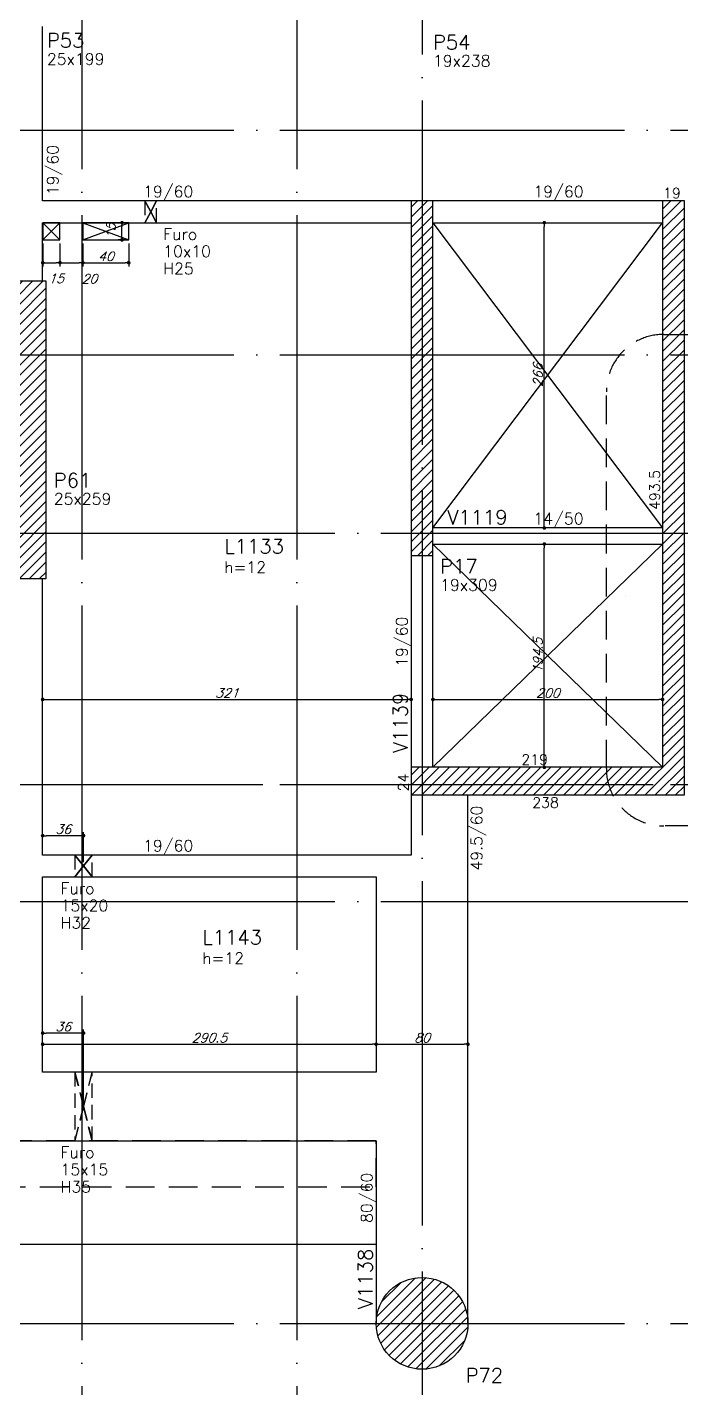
# Model space of a CAD drawing. Extents: x -4723 to 4922, y -2048 to 2452.
# Drawn here: x -553 to 16, y -541 to 645 of the extents above; entities that cross this region are included whole.
import ezdxf
from ezdxf.enums import TextEntityAlignment as Align

# ---------------------------------------------------------------- set-up
doc = ezdxf.new("R2010")
doc.units = 0
doc.header["$LTSCALE"] = 50
doc.header["$MEASUREMENT"] = 0
for name, pattern in [('DASHED', [0.75, 0.5, -0.25]), ('EIXO', [6.8, 6, -0.4, 0, -0.4]), ('HIDDEN', [0.375, 0.25, -0.125])]:
    doc.linetypes.add(name, pattern=pattern)
doc.layers.get('0').update_dxf_attribs({"linetype": 'CONTINUOUS'})
doc.layers.get('DEFPOINTS').update_dxf_attribs({"linetype": 'CONTINUOUS'})
for name, color, linetype in [('242', 3, 'CONTINUOUS'), ('71', 6, 'CONTINUOUS'), ('F-AUX-RED', 1, 'CONTINUOUS'), ('F-COTAS', 106, 'CONTINUOUS'), ('F-COTAS-FUROS', 50, 'CONTINUOUS'), ('F-EIXO', 12, 'EIXO'), ('F-FURO-PAREDE', 2, 'HIDDEN'), ('F-FURO-PAREDE-TEXTOS', 2, 'CONTINUOUS'), ('F-LAJES', 3, 'CONTINUOUS'), ('F-LAJES-DIM', 2, 'CONTINUOUS'), ('F-LAJES-NOME', 4, 'CONTINUOUS'), ('F-PILARES-DIM', 172, 'CONTINUOUS'), ('F-PILARES-HACH', 174, 'CONTINUOUS'), ('F-PILARES-NOME', 170, 'CONTINUOUS'), ('F-PILARES-S', 170, 'CONTINUOUS'), ('F-TEXTO', 6, 'CONTINUOUS'), ('F-VIGAS', 3, 'CONTINUOUS'), ('F-VIGAS-DIM', 2, 'CONTINUOUS'), ('F-VIGAS-NOME', 4, 'CONTINUOUS'), ('F-VÃO', 1, 'CONTINUOUS')]:
    doc.layers.add(name, color=color, linetype=linetype)
doc.styles.add('CP-TEXT-INCL', font='simplex.shx', dxfattribs={"oblique": 20})
doc.styles.add('MCP', font='simplex.shx')
doc.styles.add('ROMANS', font='simplex.shx')
doc.dimstyles.new('CP-COTAS-50', dxfattribs={"dimscale": 0.64, "dimtxt": 12.5, "dimasz": 5, "dimexe": 5, "dimexo": 5, "dimgap": 2.5, "dimtad": 1, "dimdec": 1, "dimdsep": 46, "dimtxsty": 'CP-TEXT-INCL', "dimblk1": 'DOT', "dimblk2": 'DOT', "dimsah": 1, "dimcen": 9, "dimclrd": 256, "dimclre": 256, "dimclrt": 256, "dimadec": 0, "dimazin": 0, "dimtfac": 1, "dimtdec": 1, "dimtmove": 2, "dimatfit": 3, "dimldrblk": 'DOT', "dimfxl": 0, "dimtolj": 1, "dimarcsym": 0})

# ---------------------------------------------------------------- blocks, each defined once
blk = doc.blocks.new('_DOT')
at = {"color": 0, "linetype": 'ByBlock'}
blk.add_line((-0.5, 0), (-1, 0), dxfattribs=at)
at = {"color": 0, "linetype": 'ByBlock', "const_width": 0.5}
blk.add_lwpolyline([(-0.25, 0, 1), (0.25, 0, 1)], format="xyb", close=True, dxfattribs=at)
blk = doc.blocks.new('*D43')
at = {"layer": 'DEFPOINTS', "color": 0, "linetype": 'Continuous', "transparency": 16777216}
for p in [(-103, 194.5), (-103, 194.5), (-103, 0)]:
    blk.add_point(p, dxfattribs=at)
at = {"layer": 'F-COTAS', "linetype": 'Continuous', "lineweight": -2, "transparency": 16777216}
blk.add_line((-103, 3.2), (-103, 191.3), dxfattribs=at)
at = {"layer": 'F-COTAS', "linetype": 'Continuous', "lineweight": -2, "transparency": 16777216, "xscale": 3.2, "yscale": 3.2, "zscale": 3.2}
for p, rotation in [((-103, 194.5), 90), ((-103, 0), 270)]:
    blk.add_blockref('_DOT', p, dxfattribs=dict(at, rotation=rotation))
at = {"layer": 'F-COTAS', "linetype": 'Continuous', "transparency": 16777216, "insert": (-108.6, 97.3), "char_height": 8, "attachment_point": 5, "rotation": 90, "style": 'CP-TEXT-INCL'}
blk.add_mtext('\\A1;194.5', dxfattribs=at)
blk = doc.blocks.new('*D44')
at = {"layer": 'DEFPOINTS', "color": 0, "linetype": 'Continuous', "transparency": 16777216}
for p in [(-103, 474.5), (-103, 474.5), (-103, 208.5)]:
    blk.add_point(p, dxfattribs=at)
at = {"layer": 'F-COTAS', "linetype": 'Continuous', "lineweight": -2, "transparency": 16777216}
blk.add_line((-103, 211.7), (-103, 471.3), dxfattribs=at)
at = {"layer": 'F-COTAS', "linetype": 'Continuous', "lineweight": -2, "transparency": 16777216, "xscale": 3.2, "yscale": 3.2, "zscale": 3.2}
for p, rotation in [((-103, 474.5), 90), ((-103, 208.5), 270)]:
    blk.add_blockref('_DOT', p, dxfattribs=dict(at, rotation=rotation))
at = {"layer": 'F-COTAS', "linetype": 'Continuous', "transparency": 16777216, "insert": (-108.6, 341.5), "char_height": 8, "attachment_point": 5, "rotation": 90, "style": 'CP-TEXT-INCL'}
blk.add_mtext('\\A1;266', dxfattribs=at)
blk = doc.blocks.new('*D106')
at = {"layer": 'DEFPOINTS', "color": 0, "linetype": 'Continuous', "transparency": 16777216}
for p in [(-540, -241.3), (-249.5, -241.3), (-249.5, -241.3)]:
    blk.add_point(p, dxfattribs=at)
at = {"layer": 'F-COTAS', "linetype": 'Continuous', "lineweight": -2, "transparency": 16777216}
blk.add_line((-536.8, -241.3), (-252.7, -241.3), dxfattribs=at)
at = {"layer": 'F-COTAS', "linetype": 'Continuous', "lineweight": -2, "transparency": 16777216, "xscale": 3.2, "yscale": 3.2, "zscale": 3.2, "rotation": 180}
blk.add_blockref('_DOT', (-540, -241.3), dxfattribs=at)
at = {"layer": 'F-COTAS', "linetype": 'Continuous', "lineweight": -2, "transparency": 16777216, "xscale": 3.2, "yscale": 3.2, "zscale": 3.2}
blk.add_blockref('_DOT', (-249.5, -241.3), dxfattribs=at)
at = {"layer": 'F-COTAS', "linetype": 'Continuous', "transparency": 16777216, "insert": (-394.8, -235.7), "char_height": 8, "attachment_point": 5, "style": 'CP-TEXT-INCL'}
blk.add_mtext('\\A1;290.5', dxfattribs=at)
blk = doc.blocks.new('*D107')
at = {"layer": 'DEFPOINTS', "color": 0, "linetype": 'Continuous', "transparency": 16777216}
for p in [(-249.5, -241.3), (-169.5, -241.3), (-169.5, -241.3)]:
    blk.add_point(p, dxfattribs=at)
at = {"layer": 'F-COTAS', "linetype": 'Continuous', "lineweight": -2, "transparency": 16777216}
blk.add_line((-246.3, -241.3), (-172.7, -241.3), dxfattribs=at)
at = {"layer": 'F-COTAS', "linetype": 'Continuous', "lineweight": -2, "transparency": 16777216, "xscale": 3.2, "yscale": 3.2, "zscale": 3.2, "rotation": 180}
blk.add_blockref('_DOT', (-249.5, -241.3), dxfattribs=at)
at = {"layer": 'F-COTAS', "linetype": 'Continuous', "lineweight": -2, "transparency": 16777216, "xscale": 3.2, "yscale": 3.2, "zscale": 3.2}
blk.add_blockref('_DOT', (-169.5, -241.3), dxfattribs=at)
at = {"layer": 'F-COTAS', "linetype": 'Continuous', "transparency": 16777216, "insert": (-209.5, -235.7), "char_height": 8, "attachment_point": 5, "style": 'CP-TEXT-INCL'}
blk.add_mtext('\\A1;80', dxfattribs=at)
blk = doc.blocks.new('*D116')
at = {"layer": 'DEFPOINTS', "color": 0, "linetype": 'Continuous', "transparency": 16777216}
for p in [(-540, 59.1), (-219, 59.1), (-219, 59.1)]:
    blk.add_point(p, dxfattribs=at)
at = {"layer": 'F-COTAS', "linetype": 'Continuous', "lineweight": -2, "transparency": 16777216}
blk.add_line((-536.8, 59.1), (-222.2, 59.1), dxfattribs=at)
at = {"layer": 'F-COTAS', "linetype": 'Continuous', "lineweight": -2, "transparency": 16777216, "xscale": 3.2, "yscale": 3.2, "zscale": 3.2, "rotation": 180}
blk.add_blockref('_DOT', (-540, 59.1), dxfattribs=at)
at = {"layer": 'F-COTAS', "linetype": 'Continuous', "lineweight": -2, "transparency": 16777216, "xscale": 3.2, "yscale": 3.2, "zscale": 3.2}
blk.add_blockref('_DOT', (-219, 59.1), dxfattribs=at)
at = {"layer": 'F-COTAS', "linetype": 'Continuous', "transparency": 16777216, "insert": (-379.5, 64.7), "char_height": 8, "attachment_point": 5, "style": 'CP-TEXT-INCL'}
blk.add_mtext('\\A1;321', dxfattribs=at)
blk = doc.blocks.new('*D117')
at = {"layer": 'DEFPOINTS', "color": 0, "linetype": 'Continuous', "transparency": 16777216}
for p in [(-200, 59.1), (0, 59.1), (0, 59.1)]:
    blk.add_point(p, dxfattribs=at)
at = {"layer": 'F-COTAS', "linetype": 'Continuous', "lineweight": -2, "transparency": 16777216}
blk.add_line((-196.8, 59.1), (-3.2, 59.1), dxfattribs=at)
at = {"layer": 'F-COTAS', "linetype": 'Continuous', "lineweight": -2, "transparency": 16777216, "xscale": 3.2, "yscale": 3.2, "zscale": 3.2, "rotation": 180}
blk.add_blockref('_DOT', (-200, 59.1), dxfattribs=at)
at = {"layer": 'F-COTAS', "linetype": 'Continuous', "lineweight": -2, "transparency": 16777216, "xscale": 3.2, "yscale": 3.2, "zscale": 3.2}
blk.add_blockref('_DOT', (0, 59.1), dxfattribs=at)
at = {"layer": 'F-COTAS', "linetype": 'Continuous', "transparency": 16777216, "insert": (-100, 64.7), "char_height": 8, "attachment_point": 5, "style": 'CP-TEXT-INCL'}
blk.add_mtext('\\A1;200', dxfattribs=at)
blk = doc.blocks.new('*U151')
at = {"layer": 'F-EIXO'}
blk.add_line((0, 0), (7285, 0), dxfattribs=at)
at = {"layer": 'F-TEXTO', "style": 'ROMANS'}
blk.add_attdef('EIXO', text='', height=17.5, dxfattribs=at).set_placement((-28.2072, 0), align=Align.MIDDLE_CENTER)
blk = doc.blocks.new('*U153')
at = {"layer": 'F-EIXO'}
blk.add_line((0, 0), (7285, 0), dxfattribs=at)
at = {"layer": 'F-TEXTO', "style": 'ROMANS'}
blk.add_attdef('EIXO', text='', height=17.5, dxfattribs=at).set_placement((-28.2072, 0), align=Align.MIDDLE_CENTER)
blk = doc.blocks.new('*U154')
at = {"layer": 'F-EIXO'}
blk.add_line((0, 0), (7197, 0), dxfattribs=at)
at = {"layer": 'F-TEXTO', "style": 'ROMANS'}
blk.add_attdef('EIXO', text='', height=17.5, dxfattribs=at).set_placement((-28.2072, 0), align=Align.MIDDLE_CENTER)
blk = doc.blocks.new('*U163')
at = {"layer": 'F-EIXO'}
blk.add_line((0, 0), (0, -2655), dxfattribs=at)
at = {"layer": 'F-TEXTO', "style": 'ROMANS'}
blk.add_attdef('EIXO', text='', height=17.5, rotation=360, dxfattribs=at).set_placement((0, 28.2), align=Align.MIDDLE_CENTER)
blk = doc.blocks.new('*U166')
at = {"layer": 'F-EIXO'}
blk.add_line((0, 0), (0, -2655), dxfattribs=at)
at = {"layer": 'F-TEXTO', "style": 'ROMANS'}
blk.add_attdef('EIXO', text='', height=17.5, rotation=360, dxfattribs=at).set_placement((0, 28.2), align=Align.MIDDLE_CENTER)
blk = doc.blocks.new('*U167')
at = {"layer": 'F-EIXO'}
blk.add_line((0, 0), (0, -2755), dxfattribs=at)
at = {"layer": 'F-TEXTO', "style": 'ROMANS'}
blk.add_attdef('EIXO', text='', height=17.5, rotation=360, dxfattribs=at).set_placement((0, 28.2072), align=Align.MIDDLE_CENTER)
blk = doc.blocks.new('*U172')
at = {"layer": 'F-EIXO'}
blk.add_line((0, 0), (7285, 0), dxfattribs=at)
at = {"layer": 'F-TEXTO', "style": 'ROMANS'}
blk.add_attdef('EIXO', text='', height=17.5, dxfattribs=at).set_placement((-28.2072, 0), align=Align.MIDDLE_CENTER)
blk = doc.blocks.new('*U174')
at = {"layer": 'F-EIXO'}
blk.add_line((0, 0), (7285, 0), dxfattribs=at)
at = {"layer": 'F-TEXTO', "style": 'ROMANS'}
blk.add_attdef('EIXO', text='', height=17.5, dxfattribs=at).set_placement((-28.2072, 0), align=Align.MIDDLE_CENTER)
blk = doc.blocks.new('*U168')
at = {"layer": 'F-EIXO'}
blk.add_line((0, 0), (7285, 0), dxfattribs=at)
at = {"layer": 'F-TEXTO', "style": 'ROMANS'}
blk.add_attdef('EIXO', text='', height=17.5, dxfattribs=at).set_placement((-28.2072, 0), align=Align.MIDDLE_CENTER)
blk = doc.blocks.new('*U181')
at = {"layer": 'F-EIXO'}
blk.add_line((0, 0), (7197, 0), dxfattribs=at)
at = {"layer": 'F-TEXTO', "style": 'ROMANS'}
blk.add_attdef('EIXO', text='', height=17.5, dxfattribs=at).set_placement((-28.2072, 0), align=Align.MIDDLE_CENTER)
blk = doc.blocks.new('*D196')
at = {"layer": 'DEFPOINTS', "color": 0, "linetype": 'Continuous', "transparency": 16777216}
for p in [(-3490, -415.5), (3259.5, -415.5), (3259.5, -687.9)]:
    blk.add_point(p, dxfattribs=at)
at = {"layer": 'F-COTAS', "linetype": 'Continuous', "lineweight": -2, "transparency": 16777216}
for p, q in [((-3490, -418.7), (-3490, -691.1)), ((3259.5, -418.7), (3259.5, -691.1)), ((-3486.8, -687.9), (3256.3, -687.9))]:
    blk.add_line(p, q, dxfattribs=at)
at = {"layer": 'F-COTAS', "linetype": 'Continuous', "lineweight": -2, "transparency": 16777216, "xscale": 3.2, "yscale": 3.2, "zscale": 3.2, "rotation": 180}
blk.add_blockref('_DOT', (-3490, -687.9), dxfattribs=at)
at = {"layer": 'F-COTAS', "linetype": 'Continuous', "lineweight": -2, "transparency": 16777216, "xscale": 3.2, "yscale": 3.2, "zscale": 3.2}
blk.add_blockref('_DOT', (3259.5, -687.9), dxfattribs=at)
at = {"layer": 'F-COTAS', "linetype": 'Continuous', "transparency": 16777216, "insert": (-115.2, -682.3), "char_height": 8, "attachment_point": 5, "style": 'CP-TEXT-INCL'}
blk.add_mtext('\\A1;6749.5', dxfattribs=at)
blk = doc.blocks.new('*D506')
at = {"layer": 'DEFPOINTS', "color": 0, "linetype": 'Continuous', "transparency": 16777216}
for p in [(-540, -231.6), (-540, -246.7), (-504.4, -295.5)]:
    blk.add_point(p, dxfattribs=at)
at = {"layer": 'F-COTAS-FUROS', "linetype": 'Continuous', "lineweight": -2, "transparency": 16777216}
for p, q in [((-540, -243.5), (-540, -228.4)), ((-507.6, -231.6), (-536.8, -231.6)), ((-504.4, -292.3), (-504.4, -228.4))]:
    blk.add_line(p, q, dxfattribs=at)
at = {"layer": 'F-COTAS-FUROS', "linetype": 'Continuous', "lineweight": -2, "transparency": 16777216, "xscale": 3.2, "yscale": 3.2, "zscale": 3.2, "rotation": 180}
blk.add_blockref('_DOT', (-540, -231.6), dxfattribs=at)
at = {"layer": 'F-COTAS-FUROS', "linetype": 'Continuous', "lineweight": -2, "transparency": 16777216, "xscale": 3.2, "yscale": 3.2, "zscale": 3.2}
blk.add_blockref('_DOT', (-504.4, -231.6), dxfattribs=at)
at = {"layer": 'F-COTAS-FUROS', "linetype": 'Continuous', "transparency": 16777216, "insert": (-522.2, -226), "char_height": 8, "attachment_point": 5, "style": 'CP-TEXT-INCL'}
blk.add_mtext('\\A1;36', dxfattribs=at)
blk = doc.blocks.new('*D508')
at = {"layer": 'DEFPOINTS', "color": 0, "linetype": 'Continuous', "transparency": 16777216}
for p in [(-540, -59.6), (-540, -69.7), (-504.4, -86)]:
    blk.add_point(p, dxfattribs=at)
at = {"layer": 'F-COTAS-FUROS', "linetype": 'Continuous', "lineweight": -2, "transparency": 16777216}
for p, q in [((-540, -66.5), (-540, -56.4)), ((-504.4, -82.8), (-504.4, -56.4)), ((-507.6, -59.6), (-536.8, -59.6))]:
    blk.add_line(p, q, dxfattribs=at)
at = {"layer": 'F-COTAS-FUROS', "linetype": 'Continuous', "lineweight": -2, "transparency": 16777216, "xscale": 3.2, "yscale": 3.2, "zscale": 3.2, "rotation": 180}
blk.add_blockref('_DOT', (-540, -59.6), dxfattribs=at)
at = {"layer": 'F-COTAS-FUROS', "linetype": 'Continuous', "lineweight": -2, "transparency": 16777216, "xscale": 3.2, "yscale": 3.2, "zscale": 3.2}
blk.add_blockref('_DOT', (-504.4, -59.6), dxfattribs=at)
at = {"layer": 'F-COTAS-FUROS', "linetype": 'Continuous', "transparency": 16777216, "insert": (-522.2, -54), "char_height": 8, "attachment_point": 5, "style": 'CP-TEXT-INCL'}
blk.add_mtext('\\A1;36', dxfattribs=at)
blk = doc.blocks.new('*U313')
at = {"layer": 'F-VÃO'}
for p, q in [((0, 0), (40, 15)), ((0, 15), (40, 0))]:
    blk.add_line(p, q, dxfattribs=at)
at = {"layer": 'F-VÃO', "color": 3}
blk.add_lwpolyline([(0, 0), (40, 0), (40, 15), (0, 15)], close=True, dxfattribs=at)
blk = doc.blocks.new('*U475')
at = {"layer": 'F-VÃO'}
for p, q in [((0, 0), (15, 15)), ((0, 15), (15, 0))]:
    blk.add_line(p, q, dxfattribs=at)
at = {"layer": 'F-VÃO', "color": 3}
blk.add_lwpolyline([(0, 0), (15, 0), (15, 15), (0, 15)], close=True, dxfattribs=at)
blk = doc.blocks.new('*D544')
at = {"layer": 'DEFPOINTS', "color": 0, "linetype": 'Continuous', "transparency": 16777216}
for p in [(-539.9, 459.5), (-524.9, 459.5), (-524.9, 439.6)]:
    blk.add_point(p, dxfattribs=at)
at = {"layer": 'F-COTAS-FUROS', "linetype": 'Continuous', "lineweight": -2, "transparency": 16777216}
for p, q in [((-539.9, 456.3), (-539.9, 436.4)), ((-524.9, 456.3), (-524.9, 436.4)), ((-536.7, 439.6), (-528.1, 439.6))]:
    blk.add_line(p, q, dxfattribs=at)
at = {"layer": 'F-COTAS-FUROS', "linetype": 'Continuous', "lineweight": -2, "transparency": 16777216, "xscale": 3.2, "yscale": 3.2, "zscale": 3.2, "rotation": 180}
blk.add_blockref('_DOT', (-539.9, 439.6), dxfattribs=at)
at = {"layer": 'F-COTAS-FUROS', "linetype": 'Continuous', "lineweight": -2, "transparency": 16777216, "xscale": 3.2, "yscale": 3.2, "zscale": 3.2}
blk.add_blockref('_DOT', (-524.9, 439.6), dxfattribs=at)
at = {"layer": 'F-COTAS-FUROS', "linetype": 'Continuous', "transparency": 16777216, "insert": (-528.4, 425.9), "char_height": 8, "attachment_point": 5, "style": 'CP-TEXT-INCL'}
blk.add_mtext('\\A1;15', dxfattribs=at)
blk = doc.blocks.new('*D545')
at = {"layer": 'DEFPOINTS', "color": 0, "linetype": 'Continuous', "transparency": 16777216}
for p in [(-470.9, 474.5), (-465, 474.5), (-464.9, 459.5)]:
    blk.add_point(p, dxfattribs=at)
at = {"layer": 'F-COTAS-FUROS', "linetype": 'Continuous', "lineweight": -2, "transparency": 16777216}
for p, q in [((-468.2, 474.5), (-474.1, 474.5)), ((-470.9, 462.7), (-470.9, 471.3)), ((-468.1, 459.5), (-474.1, 459.5))]:
    blk.add_line(p, q, dxfattribs=at)
at = {"layer": 'F-COTAS-FUROS', "linetype": 'Continuous', "lineweight": -2, "transparency": 16777216, "xscale": 3.2, "yscale": 3.2, "zscale": 3.2}
for p, rotation in [((-470.9, 474.5), 90), ((-470.9, 459.5), 270)]:
    blk.add_blockref('_DOT', p, dxfattribs=dict(at, rotation=rotation))
at = {"layer": 'F-COTAS-FUROS', "linetype": 'Continuous', "transparency": 16777216, "insert": (-480.5, 467), "char_height": 8, "attachment_point": 5, "rotation": 90, "style": 'CP-TEXT-INCL'}
blk.add_mtext('\\A1;15', dxfattribs=at)
blk = doc.blocks.new('*D553')
at = {"layer": 'DEFPOINTS', "color": 0, "linetype": 'Continuous', "transparency": 16777216}
for p in [(-524.9, 459.5), (-505, 459.5), (-505, 439.6)]:
    blk.add_point(p, dxfattribs=at)
at = {"layer": 'F-COTAS-FUROS', "linetype": 'Continuous', "lineweight": -2, "transparency": 16777216}
for p, q in [((-524.9, 456.3), (-524.9, 436.4)), ((-505, 456.3), (-505, 436.4)), ((-521.7, 439.6), (-508.2, 439.6))]:
    blk.add_line(p, q, dxfattribs=at)
at = {"layer": 'F-COTAS-FUROS', "linetype": 'Continuous', "lineweight": -2, "transparency": 16777216, "xscale": 3.2, "yscale": 3.2, "zscale": 3.2, "rotation": 180}
blk.add_blockref('_DOT', (-524.9, 439.6), dxfattribs=at)
at = {"layer": 'F-COTAS-FUROS', "linetype": 'Continuous', "lineweight": -2, "transparency": 16777216, "xscale": 3.2, "yscale": 3.2, "zscale": 3.2}
blk.add_blockref('_DOT', (-505, 439.6), dxfattribs=at)
at = {"layer": 'F-COTAS-FUROS', "linetype": 'Continuous', "transparency": 16777216, "insert": (-499.4, 425.6), "char_height": 8, "attachment_point": 5, "style": 'CP-TEXT-INCL'}
blk.add_mtext('\\A1;20', dxfattribs=at)
blk = doc.blocks.new('*D554')
at = {"layer": 'DEFPOINTS', "color": 0, "linetype": 'Continuous', "transparency": 16777216}
for p in [(-505, 459.5), (-465, 459.5), (-465, 439.6)]:
    blk.add_point(p, dxfattribs=at)
at = {"layer": 'F-COTAS-FUROS', "linetype": 'Continuous', "lineweight": -2, "transparency": 16777216}
for p, q in [((-505, 456.3), (-505, 436.4)), ((-465, 456.3), (-465, 436.4)), ((-501.8, 439.6), (-468.2, 439.6))]:
    blk.add_line(p, q, dxfattribs=at)
at = {"layer": 'F-COTAS-FUROS', "linetype": 'Continuous', "lineweight": -2, "transparency": 16777216, "xscale": 3.2, "yscale": 3.2, "zscale": 3.2, "rotation": 180}
blk.add_blockref('_DOT', (-505, 439.6), dxfattribs=at)
at = {"layer": 'F-COTAS-FUROS', "linetype": 'Continuous', "lineweight": -2, "transparency": 16777216, "xscale": 3.2, "yscale": 3.2, "zscale": 3.2}
blk.add_blockref('_DOT', (-465, 439.6), dxfattribs=at)
at = {"layer": 'F-COTAS-FUROS', "linetype": 'Continuous', "transparency": 16777216, "insert": (-485, 445.2), "char_height": 8, "attachment_point": 5, "style": 'CP-TEXT-INCL'}
blk.add_mtext('\\A1;40', dxfattribs=at)

msp = doc.modelspace()

# ---------------------------------------------------------------- hatches: boundary and pattern name
at = {"layer": 'F-PILARES-HACH', "linetype": 'Continuous'}
h = msp.add_hatch(dxfattribs=at)
h.set_pattern_fill('ANSI31', color=256, scale=50, style=0)
h.paths.add_polyline_path([(-219, 184.5), (-200, 184.5), (-200, 493.5), (-219, 493.5)], flags=16)
h = msp.add_hatch(dxfattribs=at)
h.set_pattern_fill('ANSI31', color=256, scale=50, style=0)
h.paths.add_polyline_path([(19, -24), (19, 493.5), (0, 493.5), (0, 0), (-219, 0), (-219, -24)], flags=16)
h = msp.add_hatch(dxfattribs=at)
h.set_pattern_fill('ANSI31', color=256, scale=50, style=0)
h.paths.add_polyline_path([(-562, 164.5), (-537, 164.5), (-537, 423.5), (-562, 423.5)], flags=16)
h = msp.add_hatch(dxfattribs=at)
h.set_pattern_fill('ANSI31', color=256, scale=50)
edge = h.paths.add_edge_path()
edge.add_arc((-209.5, -484.5), 40, 0, 360)

# ---------------------------------------------------------------- linework, layer by layer
at = {"layer": '242', "linetype": 'Continuous'}
for p, q in [((-209.5, 339), (-209.5, 339)), ((-549.5, 294), (-549.5, 294)), ((-31.953, 148.796), (-31.953, 148.796)), ((9.5, -12), (9.5, -12)), ((-209.5, -484.5), (-209.5, -484.5))]:
    msp.add_line(p, q, dxfattribs=at)
at = {"layer": '71', "color": 1, "linetype": 'DASHED'}
for p, q in [((-249.5, -325.5), (-3390, -325.5)), ((-249.5, -365.5), (-249.5, -325.5)), ((-3430, -365.5), (-249.5, -365.5))]:
    msp.add_line(p, q, dxfattribs=at)
at = {"layer": 'F-AUX-RED', "color": 4, "linetype": 'DASHED'}
msp.add_lwpolyline([(1.038, 377.176), (627.224, 377.176, -0.41421356), (677.224, 327.176), (677.224, -1.113, -0.41421356), (627.224, -51.113), (1.038, -51.113, -0.41421356), (-48.962, -1.113), (-48.962, 327.176, -0.41421356)], format="xyb", close=True, dxfattribs=at)
at = {"layer": 'F-EIXO'}
msp.add_line((-3709.089, -15), (3550.572, -15), dxfattribs=at)
at = {"layer": 'F-FURO-PAREDE'}
for points in [[(-445.885, 484), (-450.885, 474.5), (-440.885, 474.5), (-445.885, 484), (-440.885, 474.5), (-440.885, 493.5), (-445.885, 484), (-440.885, 493.5), (-450.885, 493.5), (-445.885, 484), (-450.885, 493.5), (-450.885, 474.5), (-445.885, 484)], [(-504.4, -86), (-511.9, -95.5), (-496.9, -95.5), (-504.4, -86), (-496.9, -95.5), (-496.9, -76.5), (-504.4, -86), (-496.9, -76.5), (-511.9, -76.5), (-504.4, -86), (-511.9, -76.5), (-511.9, -95.5), (-504.4, -86)], [(-504.4, -295.5), (-511.9, -325.5), (-496.9, -325.5), (-504.4, -295.5), (-496.9, -325.5), (-496.9, -265.5), (-504.4, -295.5), (-496.9, -265.5), (-511.9, -265.5), (-504.4, -295.5), (-511.9, -265.5), (-511.9, -325.5), (-504.4, -295.5)]]:
    msp.add_lwpolyline(points, dxfattribs=at)
at = {"layer": 'F-LAJES', "linetype": 'Continuous'}
msp.add_line((-1219.5, -415.5), (-249.5, -415.5), dxfattribs=at)
at = {"layer": 'F-PILARES-S', "linetype": 'Continuous'}
for points in [[(-219, 184.5), (-200, 184.5), (-200, 493.5), (-219, 493.5), (-219, 184.5)], [(19, -24), (19, 493.5), (0, 493.5), (0, 0), (-219, 0), (-219, -24), (19, -24)], [(-562, 164.5), (-537, 164.5), (-537, 423.5), (-562, 423.5), (-562, 164.5)]]:
    msp.add_lwpolyline(points, dxfattribs=at)
msp.add_circle((-209.5, -484.5), 40, dxfattribs=at)
at = {"layer": 'F-VIGAS'}
for points in [[(-540, 493.5), (-540, 645.5)], [(-219, 493.5), (-540, 493.5)], [(0, 493.5), (-200, 493.5)], [(-540, 423.5), (-540, 474.5)], [(-540, 474.5), (-219, 474.5)], [(-200, 474.5), (0, 474.5)], [(0, 208.5), (-200, 208.5)], [(-200, 194.5), (0, 194.5)], [(-219, 184.5), (-219, 0)], [(-200, 0), (-200, 184.5)], [(-540, -76.5), (-540, 164.5)], [(-219, -24), (-219, -76.5)], [(-169.5, -86), (-169.5, -24)], [(-219, -76.5), (-540, -76.5)], [(-169.5, -295.5), (-169.5, -86)], [(-540, -265.5), (-540, -95.5)], [(-540, -95.5), (-249.5, -95.5)], [(-249.5, -95.5), (-249.5, -265.5)], [(-249.5, -265.5), (-540, -265.5)], [(-169.5, -484.5), (-169.5, -295.5)], [(-1219.5, -325.5), (-549.5, -325.5)], [(-549.5, -325.5), (-249.5, -325.5)], [(-249.5, -325.5), (-249.5, -484.5)]]:
    msp.add_lwpolyline(points, dxfattribs=at)
at = {"layer": 'F-VÃO'}
for p, q in [((-200, 208.5), (0, 474.5)), ((-200, 474.5), (0, 208.5)), ((-200, 0), (0, 194.5)), ((-200, 194.5), (0, 0))]:
    msp.add_line(p, q, dxfattribs=at)

# ---------------------------------------------------------------- block references
at = {"layer": 'F-EIXO', "linetype": 'Continuous'}
for name, p in [('*U167', (-209.5, 1941.357)), ('*U163', (-506, 1841.357)), ('*U166', (-318.5, 1841.357)), ('*U151', (-3734.274, 555)), ('*U174', (-3734.274, 359.5)), ('*U181', (-3646.32, 204)), ('*U172', (-3734.274, -15)), ('*U168', (-3734.274, -15)), ('*U154', (-3646.32, -117)), ('*U153', (-3734.274, -484.5))]:
    msp.add_blockref(name, p, dxfattribs=at)
at = {"layer": 'F-VÃO', "linetype": 'Continuous'}
for name, p in [('*U475', (-539.921, 459.5)), ('*U313', (-505, 459.5))]:
    msp.add_blockref(name, p, dxfattribs=at)

# ---------------------------------------------------------------- texts
at = {"layer": 'F-FURO-PAREDE-TEXTOS', "linetype": 'Continuous', "style": 'MCP'}
for s, p in [('Furo', (-434.956, 459.5)), ('10x10', (-434.956, 444.5)), ('H25', (-434.956, 429.5)), ('Furo', (-524.4, -110.5)), ('15x20', (-524.4, -125.5)), ('H32', (-524.4, -140.5)), ('Furo', (-524.4, -340.5)), ('15x15', (-524.4, -355.5)), ('H35', (-524.4, -370.5))]:
    msp.add_text(s, height=10, dxfattribs=at).set_placement(p)
at = {"layer": 'F-LAJES-DIM', "linetype": 'Continuous', "style": 'MCP'}
for p in [(-381.818, 169.281), (-400.974, -171.39)]:
    msp.add_text('h=12', height=10, dxfattribs=at).set_placement(p)
at = {"layer": 'F-LAJES-NOME', "linetype": 'Continuous', "style": 'MCP'}
for s, p in [('L1133', (-381.818, 186.281)), ('L1143', (-400.974, -154.39))]:
    msp.add_text(s, height=12.5, dxfattribs=at).set_placement(p)
at = {"layer": 'F-PILARES-DIM', "linetype": 'Continuous', "style": 'MCP'}
for s, height, p in [('25x199', 10, (-536.301, 612.034)), ('19x238', 10, (-200.012, 610.5)), ('19', 9, (0.5, 495.75)), ('25x259', 10, (-530.286, 228.856)), ('19x309', 10, (-193.75, 153.875)), ('219', 9, (-123, 2.25)), ('238', 9, (-113.5, -35.25))]:
    msp.add_text(s, height=height, dxfattribs=at).set_placement(p)
for s, p in [('493.5', (-2.25, 224.25)), ('24', (-221.25, -21))]:
    msp.add_text(s, height=9, rotation=90, dxfattribs=at).set_placement(p)
at = {"layer": 'F-PILARES-NOME', "linetype": 'Continuous', "style": 'MCP'}
for s, p in [('P53', (-536.301, 627.034)), ('P54', (-200.012, 625.5)), ('P61', (-530.286, 243.856)), ('P17', (-193.75, 168.875)), ('P72', (-171.587, -536.156))]:
    msp.add_text(s, height=12.5, dxfattribs=at).set_placement(p)
at = {"layer": 'F-VIGAS-DIM', "linetype": 'Continuous', "style": 'MCP'}
for s, p in [('19/60', (-526.192, 498.444)), ('19/60', (-222.125, 87.5)), ('49.5/60', (-157, -90)), ('80/60', (-252.625, -397))]:
    msp.add_text(s, height=10, rotation=90, dxfattribs=at).set_placement(p)
for s, p in [('19/60', (-452.5, 496.625)), ('19/60', (-112.5, 496.625)), ('14/50', (-112.5, 211.625)), ('19/60', (-452.5, -73.375))]:
    msp.add_text(s, height=10, dxfattribs=at).set_placement(p)
at = {"layer": 'F-VIGAS-NOME', "linetype": 'Continuous', "style": 'MCP'}
msp.add_text('V1119', height=12.5, dxfattribs=at).set_placement((-187.5, 211.625))
for s, p in [('V1139', (-222.125, 12.5)), ('V1138', (-252.625, -472))]:
    msp.add_text(s, height=12.5, rotation=90, dxfattribs=at).set_placement(p)

# ---------------------------------------------------------------- dimensions: what is measured, and where the dimension line sits
at = {"layer": 'F-COTAS', "linetype": 'Continuous'}
for base, p1, p2, angle, picture, middle in [((-102.998, 474.5), (-102.998, 208.5), (-102.998, 474.5), 270, '*D44', (-108.598, 341.5)), ((-102.998, 194.5), (-102.998, 0), (-102.998, 194.5), 270, '*D43', (-108.598, 97.25)), ((-219, 59.052), (-540, 59.052), (-219, 59.052), 180, '*D116', (-379.5, 64.652)), ((0, 59.052), (-200, 59.052), (0, 59.052), 180, '*D117', (-100, 64.652)), ((-249.5, -241.347), (-540, -241.347), (-249.5, -241.347), 180, '*D106', (-394.75, -235.747)), ((-169.5, -241.347), (-249.5, -241.347), (-169.5, -241.347), 180, '*D107', (-209.5, -235.747))]:
    dim = msp.add_linear_dim(base=base, p1=p1, p2=p2, angle=angle, dimstyle='CP-COTAS-50', dxfattribs=at)
    dim.commit()
    dim.dimension.update_dxf_attribs({"geometry": picture, "text_midpoint": middle})
dim = msp.add_linear_dim(base=(3259.5, -687.899), p1=(-3490, -415.5), p2=(3259.5, -415.5), dimstyle='CP-COTAS-50', dxfattribs=at)
dim.commit()
dim.dimension.update_dxf_attribs({"geometry": '*D196', "text_midpoint": (-115.25, -682.299)})
at = {"layer": 'F-COTAS-FUROS', "linetype": 'Continuous'}
dim = msp.add_linear_dim(base=(-470.884, 474.5), p1=(-464.921, 459.5), p2=(-465, 474.5), angle=90, dimstyle='CP-COTAS-50', override={"dimdec": 0, "dimfxl": 7.5}, dxfattribs=at)
dim.commit()
dim.dimension.update_dxf_attribs({"geometry": '*D545', "text_midpoint": (-480.484, 467)})
for base, p1, p2, picture, middle in [((-524.921, 439.641), (-539.921, 459.5), (-524.921, 459.5), '*D544', (-528.366, 425.874)), ((-505, 439.641), (-524.921, 459.5), (-505, 459.5), '*D553', (-499.416, 425.617))]:
    dim = msp.add_linear_dim(base=base, p1=p1, p2=p2, dimstyle='CP-COTAS-50', override={"dimdec": 0, "dimfxl": 7.5}, dxfattribs=at)
    dim.commit()
    dim.dimension.update_dxf_attribs({"geometry": picture, "text_midpoint": middle, "dimtype": 160})
for base, p1, p2, picture, middle in [((-465, 439.641), (-505, 459.5), (-465, 459.5), '*D554', (-485, 445.241)), ((-540, -59.622), (-504.4, -86), (-540, -69.742), '*D508', (-522.2, -54.022)), ((-540, -231.634), (-504.4, -295.5), (-540, -246.675), '*D506', (-522.2, -226.034))]:
    dim = msp.add_linear_dim(base=base, p1=p1, p2=p2, dimstyle='CP-COTAS-50', override={"dimdec": 0, "dimfxl": 7.5}, dxfattribs=at)
    dim.commit()
    dim.dimension.update_dxf_attribs({"geometry": picture, "text_midpoint": middle})

doc.saveas('drawing.dxf')
